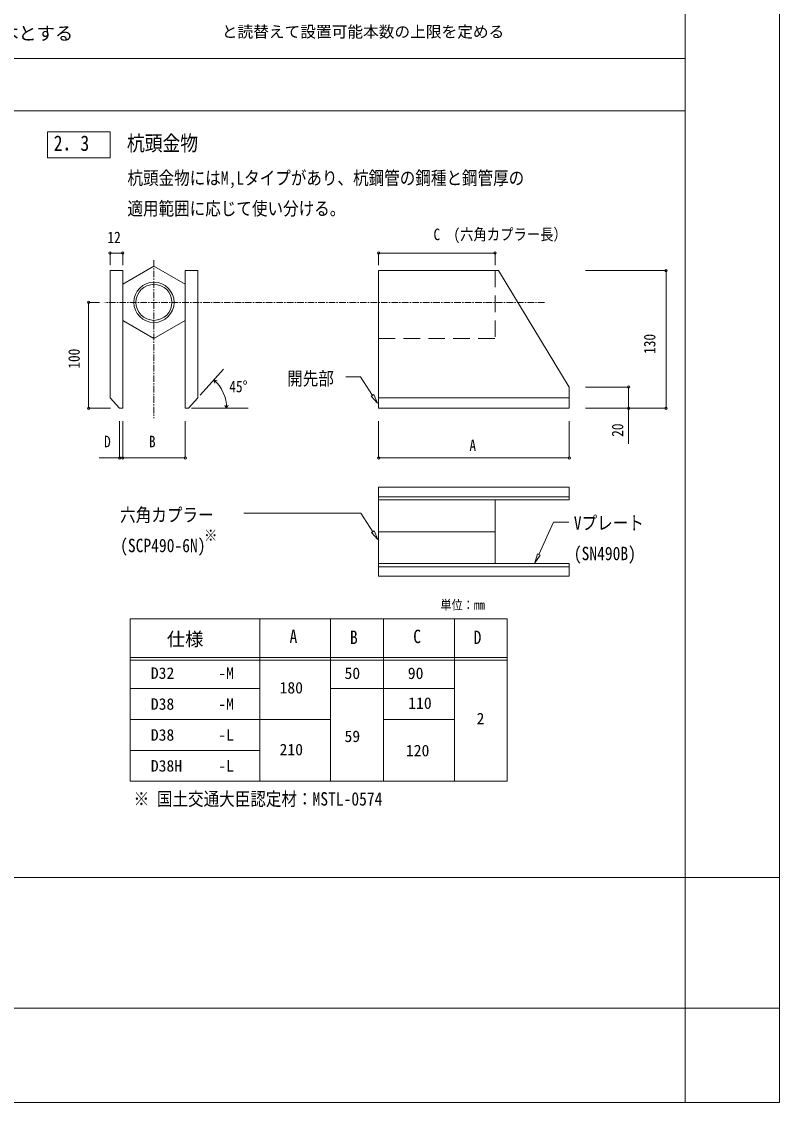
# Model space of a CAD drawing. Units: millimetres, scale not verified. Extents: x -29700 to 29700, y -21000 to 21000.
# Drawn here: x 15215 to 29700, y -21000 to -343 of the extents above; entities that cross this region are included whole.
import ezdxf
from ezdxf.enums import TextEntityAlignment as Align

# ---------------------------------------------------------------- set-up
doc = ezdxf.new("R2010")
doc.units = ezdxf.units.MM
doc.header["$LTSCALE"] = 100
doc.linetypes.add('USER2', pattern=[2, 1.25, -0.25, 0.25, -0.25])
doc.linetypes.add('USER3', pattern=[4.7625, 3.175, -1.5875])
doc.layers.add('0-0_0', color=7, linetype='Continuous')
doc.layers.add('0-4_02_TEXT', color=7, linetype='Continuous')
for name, color, linetype, lineweight in [('0-3_DEFPOINTS', 7, 'Continuous', 18), ('0-5_05_SUNPOU', 3, 'Continuous', 18), ('0-6_03_ZU', 2, 'Continuous', 18), ('0-7_06_HYOU', 7, 'Continuous', 15), ('0-8_00_WAKU', 9, 'Continuous', 18), ('0-9_08_CENTER', 1, 'USER2', 18), ('0-A_09_KAKOMI', 7, 'Continuous', 15)]:
    doc.layers.add(name, color=color, linetype=linetype, lineweight=lineweight)
doc.styles.add('ＭＳ ゴシック', font='')
doc.styles.get('ＭＳ ゴシック').set_extended_font_data('MS Gothic')

msp = doc.modelspace()

# ---------------------------------------------------------------- linework, layer by layer
at = {"layer": '0-3_DEFPOINTS'}
for p, q in [((29700, 21000), (29700, -21000)), ((27900, -16700), (27900, -21000)), ((27900, -16700), (29700, -16700)), ((-29700, -19200), (29700, -19200)), ((-29700, -21000), (29700, -21000))]:
    msp.add_line(p, q, dxfattribs=at)
at = {"layer": '0-5_05_SUNPOU'}
for p, q in [((16904.6, -4997.5), (16904.6, -4768.3)), ((16904.6, -4768.3), (17147.6, -4768.3)), ((17147.6, -4997.5), (17147.6, -4768.3)), ((22037.5, -4997.5), (22037.5, -4768.3)), ((22037.5, -4768.3), (24265, -4768.3)), ((24265, -4997.5), (24265, -4768.3)), ((25991.6, -5101.2), (27534.9, -5101.2)), ((27534.9, -5101.2), (27534.9, -7733.7)), ((16706.8, -5708.7), (16496.3, -5708.7)), ((16496.3, -7733.7), (16496.3, -5708.7)), ((18628.1, -7483.7), (19074.9, -6987.4)), ((18892.1, -7190.5), (18908.8, -7253)), ((18892.1, -7190.5), (18954.6, -7207.2)), ((16913.3, -7733.7), (16496.3, -7733.7)), ((18461.8, -7733.7), (19545.9, -7733.7)), ((19133.9, -7733.7), (19098.7, -7679.4)), ((19133.9, -7733.7), (19163.3, -7676)), ((25991.6, -7733.7), (27534.9, -7733.7)), ((26817.6, -8415.6), (26817.6, -7733.7)), ((17086.8, -7981.9), (17086.8, -8683.1)), ((17147.6, -7981.9), (17147.6, -8384.4)), ((17147.6, -7981.9), (17147.6, -8683.1)), ((18342.3, -7981.9), (18342.3, -8683.1)), ((22037.5, -7981.9), (22037.5, -8683.1)), ((25682.5, -7981.9), (25682.5, -8683.1)), ((16695.5, -8683.1), (18342.3, -8683.1)), ((22037.5, -8683.1), (25682.5, -8683.1))]:
    msp.add_line(p, q, dxfattribs=at)
for points in [[(21923.3, -7487.7), (21693.2, -7133.8), (21413.4, -7133.8)], [(25991.6, -7328.7), (26817.6, -7328.7), (26817.6, -7733.7)], [(21929.7, -10094.5), (21699.6, -9740.5), (19460.8, -9740.5)], [(25100.5, -10528.7), (25381.8, -9912.8), (25676.3, -9912.8)]]:
    msp.add_lwpolyline(points, dxfattribs=at)
for points in [[(21899, -7503.9), (22020.2, -7633.5), (21947.6, -7471.6)], [(21905.4, -10110.6), (22026.5, -10240.2), (21954, -10078.3)], [(25074.1, -10516.3), (25026.1, -10687.1), (25126.9, -10541.1)]]:
    msp.add_lwpolyline(points, close=True, dxfattribs=at)
for centre in [(16904.6, -4768.3), (17147.6, -4768.3), (22037.5, -4768.3), (24265, -4768.3), (27534.9, -5101.2), (16496.3, -5708.7), (26817.6, -7328.7), (16496.3, -7733.7), (26817.6, -7733.7), (27534.9, -7733.7), (17086.8, -8683.1), (17147.6, -8683.1), (18342.3, -8683.1), (22037.5, -8683.1), (25682.5, -8683.1)]:
    msp.add_circle(centre, 21.9, dxfattribs=at)
msp.add_arc((18403.1, -7733.7), 730.9, 0, 48.00485, dxfattribs=at)
at = {"layer": '0-6_03_ZU'}
for p, q in [((16904.6, -5101.2), (16904.6, -7531.2)), ((17147.6, -5101.2), (16904.6, -5101.2)), ((17147.6, -5101.2), (17147.6, -7733.7)), ((18342.3, -5101.2), (18342.3, -7733.7)), ((18342.3, -5101.2), (18585.3, -5101.2)), ((18585.3, -5101.2), (18585.3, -7531.2)), ((22037.5, -5101.2), (24328.9, -5101.2)), ((25682.5, -7328.7), (24328.9, -5101.2)), ((25682.5, -7531.2), (25682.5, -7328.7)), ((18403.1, -7733.7), (18585.3, -7531.2)), ((22037.5, -7531.2), (25682.5, -7531.2)), ((25682.5, -7531.2), (25682.5, -7733.7)), ((18342.3, -7733.7), (18382.8, -7733.7)), ((18342.3, -7733.7), (18403.1, -7733.7)), ((22037.5, -9485.9), (22037.5, -9242.9)), ((25682.5, -9242.9), (22037.5, -9242.9)), ((25682.5, -9485.9), (25682.5, -9242.9)), ((25682.5, -9425.9), (22037.5, -9425.9)), ((22037.5, -10700.9), (22037.5, -9485.9)), ((25682.5, -9485.9), (22037.5, -9485.9)), ((24265, -10700.9), (24265, -9485.9)), ((22037.5, -10093.4), (24265, -10093.4)), ((25682.5, -10700.9), (22037.5, -10700.9)), ((22037.5, -10700.9), (22037.5, -10943.9)), ((25682.5, -10700.9), (25682.5, -10943.9)), ((25682.5, -10760.9), (22037.5, -10760.9)), ((25682.5, -10943.9), (22037.5, -10943.9))]:
    msp.add_line(p, q, dxfattribs=at)
at = {"layer": '0-6_03_ZU', "linetype": 'USER3'}
for p in [(24265, -5101.2), (22037.5, -6398.5)]:
    msp.add_line(p, (24265, -6398.5), dxfattribs=at)
at = {"layer": '0-6_03_ZU'}
msp.add_lwpolyline([(17147.6, -6053.6), (17745, -6398.5), (18342.3, -6053.6), (18342.3, -5363.8), (17745, -5018.9), (17147.6, -5363.8)], close=True, dxfattribs=at)
for points in [[(22037.5, -5101.2), (22037.5, -7733.7), (25682.5, -7733.7)], [(17147.6, -7733.7), (17086.8, -7733.7), (16904.6, -7531.2)]]:
    msp.add_lwpolyline(points, dxfattribs=at)
for radius in [384.8, 344.2]:
    msp.add_circle((17745, -5708.7), radius, dxfattribs=at)
at = {"layer": '0-7_06_HYOU'}
for p, q in [((17289.4, -14862.6), (17289.4, -11758.4)), ((17289.4, -11758.4), (24498.2, -11758.4)), ((19769.8, -14862.6), (19769.8, -11758.4)), ((21122.5, -14862.6), (21122.5, -11758.4)), ((22134, -14862.6), (22134, -11758.4)), ((23486.7, -14862.6), (23486.7, -11758.4)), ((24498.2, -14862.6), (24498.2, -11758.4)), ((17289.4, -12499.2), (24498.2, -12499.2)), ((17289.4, -12549.2), (24498.2, -12549.2)), ((17289.4, -13090.1), (19769.8, -13090.1)), ((21122.5, -13090.1), (23486.7, -13090.1)), ((17289.4, -13680.9), (21122.5, -13680.9)), ((23486.7, -13680.9), (22134, -13680.9)), ((17289.4, -14271.8), (19769.8, -14271.8)), ((17289.4, -14862.6), (24498.2, -14862.6))]:
    msp.add_line(p, q, dxfattribs=at)
at = {"layer": '0-8_00_WAKU'}
for p, q in [((27900, -16700), (27900, 16550)), ((900, -2050), (27900, -2050)), ((-27900, -16700), (27900, -16700))]:
    msp.add_line(p, q, dxfattribs=at)
msp.add_lwpolyline([(900, -16700), (900, -1050), (27900, -1050)], dxfattribs=at)
at = {"layer": '0-9_08_CENTER'}
for p, q in [((17745, -4905.2), (17745, -7923)), ((25210, -5708.7), (16803.3, -5708.7))]:
    msp.add_line(p, q, dxfattribs=at)
at = {"layer": '0-A_09_KAKOMI'}
for q in [(16910.8, -2450), (15710.8, -2950)]:
    msp.add_line((16910.8, -2950), q, dxfattribs=at)
msp.add_lwpolyline([(16910.8, -2450), (15710.8, -2450), (15710.8, -2950)], dxfattribs=at)

# ---------------------------------------------------------------- texts
at = {"layer": '0-0_0', "style": 'ＭＳ ゴシック'}
msp.add_text('※設置本数の下限は全仕様4本とする', height=256.6, dxfattribs=at).set_placement((10427.9, -772.2), align=Align.BOTTOM_LEFT)
at = {"layer": '0-4_02_TEXT', "style": 'ＭＳ ゴシック'}
for s, height, p in [('と読替えて設置可能本数の上限を定める', 219.9, (19042.4, -712.4)), ('仕様', 256.6, (17989.7, -12351)), ('D32', 219.9, (17684.6, -12970.9)), ('-M', 219.9, (18974.4, -12970.9)), ('50', 219.9, (21386.6, -12973.9)), ('90', 219.9, (22596.8, -12973.9)), ('180', 219.9, (20145.2, -13250.5)), ('D38', 219.9, (17684.6, -13561.8)), ('-M', 219.9, (18974.4, -13561.8)), ('110', 219.9, (22604.9, -13544.6)), ('2', 219.9, (23911.8, -13840)), ('D38', 219.9, (17684.6, -14152.6)), ('-L', 219.9, (18974.4, -14152.6)), ('59', 219.9, (21386.6, -14178.9)), ('210', 219.9, (20145.2, -14432.2)), ('120', 219.9, (22560.7, -14451.1)), ('D38H', 219.9, (17684.6, -14743.5)), ('-L', 219.9, (18974.4, -14743.5))]:
    msp.add_text(s, height=height, dxfattribs=at).set_placement(p, align=Align.BOTTOM_LEFT)
at = {"layer": '0-4_02_TEXT', "style": 'ＭＳ ゴシック', "width": 0.85}
for s, height, p in [('杭頭金物', 293.3, (17228.1, -2901.3)), ('2．3', 293.3, (15828.1, -2901.3)), ('杭頭金物にはM,Lタイプがあり、杭鋼管の鋼種と鋼管厚の', 256.6, (17237.9, -3537.3)), ('適用範囲に応じて使い分ける。', 256.6, (17237.9, -4120.7)), ('C\u3000(六角カプラー長）', 219.9, (23087.9, -4585.5)), ('12', 219.9, (16856.1, -4642.7)), ('開先部', 256.6, (20291.3, -7370.8)), ('45°', 219.9, (19184.6, -7494.1)), ('D', 219.9, (16791.4, -8545.3)), ('B', 219.9, (17648.8, -8545.3)), ('A', 219.9, (23775, -8617.9)), ('六角カプラー', 256.6, (17098.1, -9977.5)), ('Vプレート', 256.6, (25770.5, -10130.4)), ('(SCP490-6N)', 256.6, (17098.1, -10560.8)), ('(SN490B)', 256.6, (25770.5, -10713.7)), ('単位：mm', 183.3, (23221.5, -11637.8)), ('A', 256.6, (20336.5, -12299.1)), ('C', 256.6, (22700.7, -12299.1)), ('B', 256.6, (21490.8, -12317.1)), ('D', 256.6, (23855, -12317.1)), ('※ 国土交通大臣認定材：MSTL-0574', 256.6, (17355.2, -15405.1))]:
    msp.add_text(s, height=height, dxfattribs=at).set_placement(p, align=Align.BOTTOM_LEFT)
for s, rotation, p in [('130', 90, (27395.2, -6693.7)), ('100', 90, (16392.2, -6976.2)), ('20', 90, (26781.5, -8278.9)), ('※', 180, (18957.1, -9979.3))]:
    msp.add_text(s, height=219.9, rotation=rotation, dxfattribs=at).set_placement(p, align=Align.BOTTOM_LEFT)

doc.saveas('drawing.dxf')
